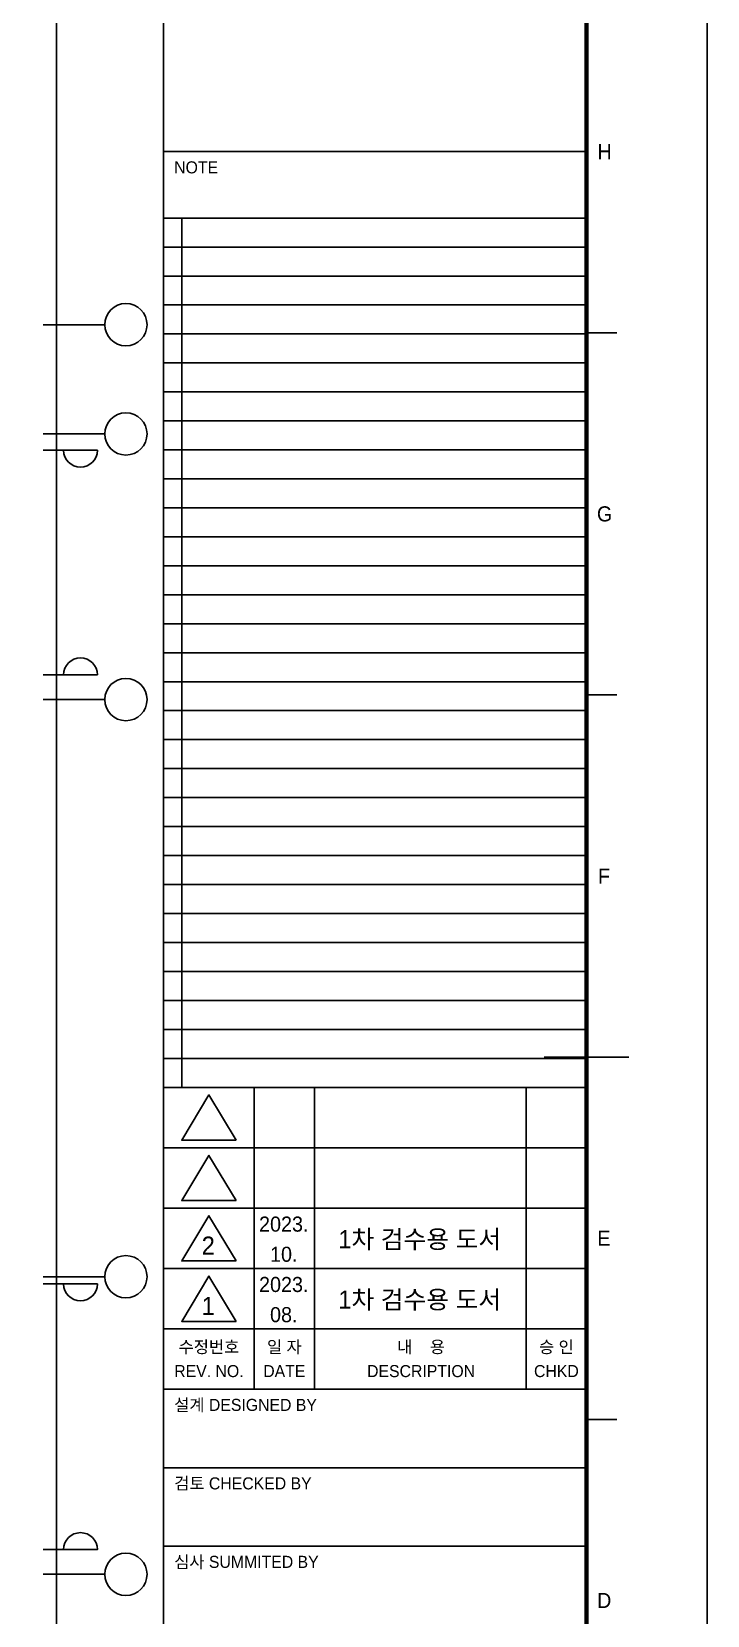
# Model space of a CAD drawing. Header units: millimetres. Extents: x 0 to 92204, y -190080 to 23760.
# Drawn here: x 86612 to 92204, y -179853 to -166736 of the extents above; entities that cross this region are included whole.
import ezdxf
from ezdxf.enums import TextEntityAlignment as Align

# ---------------------------------------------------------------- set-up
doc = ezdxf.new("R2010")
doc.units = ezdxf.units.MM
doc.header["$LTSCALE"] = 100
doc.linetypes.add('AUDIT_D_220706163347-0', pattern=[0])
doc.layers.get('defpoints').update_dxf_attribs({"color": 139})
for name, color, linetype in [('A-치수', 7, 'AUDIT_D_220706163347-0'), ('AA-BORD-FORM', 7, 'Continuous'), ('AA-BORD-TEXT', 3, 'Continuous'), ('DIM', 7, 'AUDIT_D_220706163347-0'), ('sheet-안양진흥$0$AA-BORD-TEXT', 3, 'Continuous')]:
    doc.layers.add(name, color=color, linetype=linetype)
doc.styles.add('HAUD01', font='Dotum.ttf')
doc.styles.add('sheet-안양진흥$0$HAUD01', font='Dotum.ttf')

# ---------------------------------------------------------------- blocks, each defined once
blk = doc.blocks.new('중심')
at = {"layer": 'DIM'}
blk.add_line((-350, 0), (0, 0), dxfattribs=at)
blk.add_circle((-470, 0), 120, dxfattribs=at)
blk = doc.blocks.new('DIM-1108')
at = {"layer": 'DIM'}
for points in [[(36722.4, -193963.2, 1), (37002.4, -193963.2), (36552.4, -193963.2)], [(36722.4, -195823.2, -1), (37002.4, -195823.2), (36552.4, -195823.2)], [(36722.4, -200868.2, 1), (37002.4, -200868.2), (36552.4, -200868.2)], [(36722.4, -203068.2, -1), (37002.4, -203068.2), (36552.4, -203068.2)]]:
    blk.add_lwpolyline(points, format="xyb", dxfattribs=at)
at = {"layer": 'A-치수', "xscale": 1.458333333333333, "yscale": 1.458333333333333, "zscale": 1.458333333333333, "rotation": 180}
for p in [(36552.4, -192923.2), (36552.4, -193828.2), (36552.4, -196028.2), (36552.4, -200808.2)]:
    blk.add_blockref('중심', p, dxfattribs=at)
at = {"layer": 'A-치수', "xscale": -1.458333333333333, "yscale": 1.458333333333333, "zscale": 1.458333333333333}
blk.add_blockref('중심', (36552.4, -203273.2), dxfattribs=at)
blk = doc.blocks.new('XR-FORM 청주월명')
at = {"layer": 'AA-BORD-FORM', "color": 2}
for p, q in [((751, 577), (751, 17)), ((821, 417), (826, 417)), ((821, 357), (826, 357)), ((814, 297), (828, 297)), ((821, 237), (826, 237))]:
    blk.add_line(p, q, dxfattribs=at)
at = {"layer": 'AA-BORD-FORM', "color": 3}
for p, q in [((821, 447), (751, 447)), ((751, 292), (821, 292)), ((766, 292), (766, 282)), ((776, 292), (776, 282)), ((811, 292), (811, 282)), ((751, 282), (821, 282)), ((766, 282), (766, 272)), ((776, 282), (776, 272)), ((811, 282), (811, 272)), ((751, 272), (821, 272)), ((766, 272), (766, 262)), ((776, 272), (776, 262)), ((811, 272), (811, 262)), ((751, 262), (821, 262)), ((766, 262), (766, 252)), ((776, 262), (776, 252)), ((811, 262), (811, 252)), ((751, 252), (821, 252)), ((766, 252), (766, 242)), ((776, 252), (776, 242)), ((811, 252), (811, 242)), ((751, 242), (821, 242)), ((751, 229), (821, 229)), ((751, 216), (821, 216))]:
    blk.add_line(p, q, dxfattribs=at)
at = {"layer": 'AA-BORD-FORM', "color": 1}
blk.add_lwpolyline([(0, 0), (841, 0), (841, 594), (0, 594)], close=True, dxfattribs=at)
at = {"layer": 'AA-BORD-FORM', "color": 2, "const_width": 0.682}
blk.add_lwpolyline([(21, 17), (21, 577), (821, 577), (821, 17)], close=True, dxfattribs=at)
at = {"layer": 'AA-BORD-FORM', "color": 7}
for points in [[(763, 283.24), (758.5, 290.74), (754, 283.24)], [(763, 273.24), (758.5, 280.74), (754, 273.24)], [(763, 263.24), (758.5, 270.74), (754, 263.24)], [(763, 253.24), (758.5, 260.74), (754, 253.24)], [(763, 253.24), (758.5, 260.74), (754, 253.24)]]:
    blk.add_lwpolyline(points, close=True, dxfattribs=at)
at = {"layer": 'defpoints'}
for p, q in [((751, 436), (821, 436)), ((754, 436), (754, 292)), ((751, 431.2), (821, 431.2)), ((751, 426.4), (821, 426.4)), ((751, 421.6), (821, 421.6)), ((751, 416.8), (821, 416.8)), ((751, 412), (821, 412)), ((751, 407.2), (821, 407.2)), ((751, 402.4), (821, 402.4)), ((751, 397.6), (821, 397.6)), ((751, 392.8), (821, 392.8)), ((751, 388), (821, 388)), ((751, 383.2), (821, 383.2)), ((751, 378.4), (821, 378.4)), ((751, 373.6), (821, 373.6)), ((751, 368.8), (821, 368.8)), ((751, 364), (821, 364)), ((751, 359.2), (821, 359.2)), ((751, 354.4), (821, 354.4)), ((751, 349.6), (821, 349.6)), ((751, 344.8), (821, 344.8)), ((751, 340), (821, 340)), ((751, 335.2), (821, 335.2)), ((751, 330.4), (821, 330.4)), ((751, 325.6), (821, 325.6)), ((751, 320.8), (821, 320.8)), ((751, 316), (821, 316)), ((751, 311.2), (821, 311.2)), ((751, 306.4), (821, 306.4)), ((751, 301.6), (821, 301.6)), ((751, 296.8), (821, 296.8))]:
    blk.add_line(p, q, dxfattribs=at)
at = {"layer": 'AA-BORD-TEXT', "color": 7, "style": 'HAUD01'}
for s, p in [('H', (824, 447)), ('G', (824, 387)), ('F', (823.89, 327)), ('E', (823.89, 267)), ('D', (823.93, 207))]:
    blk.add_text(s, height=2.5, dxfattribs=at).set_placement(p, align=Align.MIDDLE_CENTER)
at = {"layer": 'AA-BORD-TEXT', "color": 3, "style": 'HAUD01'}
for s, p in [('NOTE', (752.75, 443.4)), ('설계 DESIGNED BY', (752.75, 238.4)), ('검토 CHECKED BY', (752.75, 225.4)), ('심사 SUMMITED BY', (752.75, 212.4))]:
    blk.add_text(s, height=2, rotation=360, dxfattribs=at).set_placement(p)
for s, p in [('수정번호', (758.5, 249)), ('일 자', (770.98, 249)), ('내    용', (793.62, 249)), ('승 인', (816.02, 249)), ('REV. NO.', (758.5, 245)), ('DATE', (770.98, 245)), ('DESCRIPTION', (793.62, 245)), ('CHKD', (816.02, 245))]:
    blk.add_text(s, height=2, rotation=360, dxfattribs=at).set_placement(p, align=Align.MIDDLE_CENTER)
at = {"layer": 'sheet-안양진흥$0$AA-BORD-TEXT', "style": 'sheet-안양진흥$0$HAUD01'}
for s, height, p in [('2023.', 2.5, (770.89, 269.35)), ('1차 검수용 도서', 3, (793.39, 266.85)), ('2', 3, (758.39, 265.79)), ('10.', 2.5, (770.89, 264.35)), ('2023.', 2.5, (770.89, 259.35)), ('1', 3, (758.39, 255.79)), ('1차 검수용 도서', 3, (793.39, 256.85)), ('08.', 2.5, (770.89, 254.35))]:
    blk.add_text(s, height=height, dxfattribs=at).set_placement(p, align=Align.MIDDLE_CENTER)

msp = doc.modelspace()

# ---------------------------------------------------------------- linework, layer by layer
at = {"layer": 'defpoints'}
msp.add_lwpolyline([(86817.7, -166588.2), (52082.7, -166588.2), (52082.7, -183313.2), (86817.7, -183313.2)], close=True, dxfattribs=at)

# ---------------------------------------------------------------- block references
msp.add_blockref('DIM-1108', (50153.9, 23760))
at = {"xscale": 50, "yscale": 50, "zscale": 50}
msp.add_blockref('XR-FORM 청주월명', (50153.9, -190080), dxfattribs=at)

doc.saveas('drawing.dxf')
